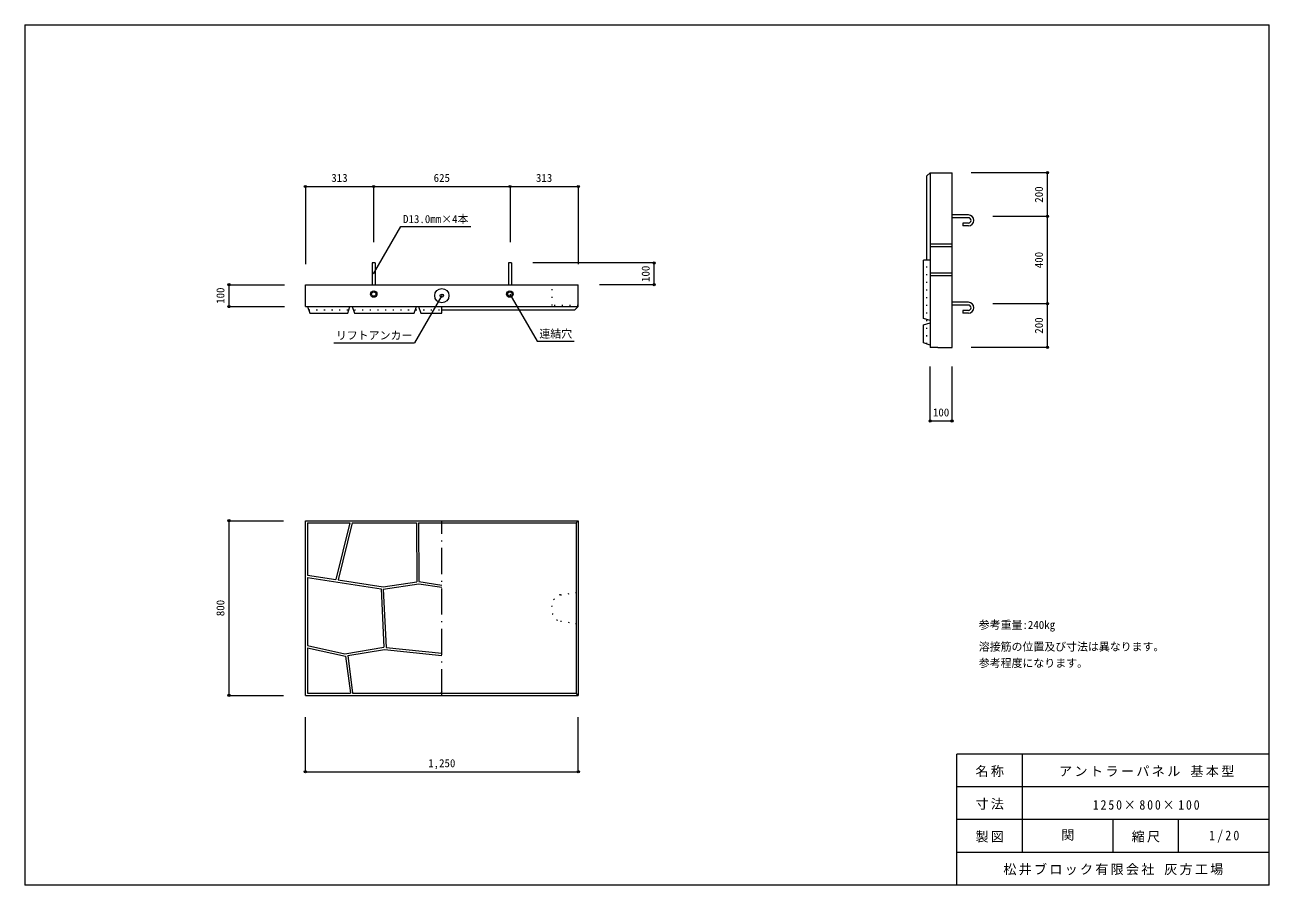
# Model space of a CAD drawing. Units: millimetres, scale not verified, with parts at other scales. Extents: x 120 to 5820, y 130 to 4070.
import ezdxf
from ezdxf.enums import TextEntityAlignment as Align

# ---------------------------------------------------------------- set-up
doc = ezdxf.new("R2010")
doc.units = ezdxf.units.MM
doc.header["$LTSCALE"] = 20
doc.header["$PDMODE"] = 32
doc.header["$PDSIZE"] = 10
doc.linetypes.add('DASHED_DOTTED', pattern=[9.25, 6, -1.5, 0.25, -1.5])
doc.linetypes.add('DOTTED', pattern=[1.75, 0.25, -1.5])
for name, color, linetype, lineweight in [('_0-0_', 7, 'Continuous', 18), ('_0-1_', 7, 'Continuous', 18), ('_0-2_', 4, 'Continuous', 9)]:
    doc.layers.add(name, color=color, linetype=linetype, lineweight=lineweight)
doc.styles.add('ＭＳ ゴシック', font='')
doc.styles.get('ＭＳ ゴシック').set_extended_font_data('MS Gothic')

msp = doc.modelspace()

# ---------------------------------------------------------------- linework, layer by layer
at = {"layer": '_0-0_'}
for p, q in [((120, 4070), (5820, 4070)), ((120, 4070), (120, 130)), ((5820, 130), (5820, 4070)), ((5820, 730), (4390, 730)), ((4390, 130), (4390, 730)), ((4690, 280), (4690, 730)), ((5820, 580), (4390, 580)), ((5820, 430), (4390, 430)), ((5105, 280), (5105, 430)), ((5405, 280), (5405, 430)), ((5820, 280), (4390, 280)), ((5820, 130), (120, 130))]:
    msp.add_line(p, q, dxfattribs=at)
at = {"layer": '_0-1_'}
for p, q in [((4252.31, 3378.1), (4267.31, 3393.1)), ((4252.31, 2993.1), (4252.31, 3378.1)), ((4267.31, 3393.1), (4267.31, 2593.1)), ((4267.31, 3393.1), (4367.31, 3393.1)), ((4367.31, 2593.1), (4367.31, 3393.1)), ((4442.31, 3199.6), (4367.31, 3199.6)), ((4442.31, 3186.6), (4367.31, 3186.6)), ((4442.31, 3162.6), (4417.31, 3162.6)), ((4417.31, 3162.6), (4417.31, 3149.6)), ((4442.31, 3149.6), (4417.31, 3149.6)), ((4367.31, 3065.6), (4267.31, 3065.6)), ((4367.31, 3053.1), (4267.31, 3053.1)), ((1724.01, 2979.82), (1711.01, 2979.82)), ((1711.01, 2979.82), (1711.01, 2879.82)), ((1724.01, 2979.82), (1724.01, 2879.82)), ((2349.01, 2979.82), (2336.01, 2979.82)), ((2336.01, 2979.82), (2336.01, 2879.82)), ((2349.01, 2979.82), (2349.01, 2879.82)), ((4237.31, 2725.58), (4237.31, 2993.1)), ((4267.31, 2993.1), (4237.31, 2993.1)), ((4367.31, 2933.1), (4267.31, 2933.1)), ((4367.31, 2920.6), (4267.31, 2920.6)), ((1405.01, 2779.82), (1405.01, 2879.82)), ((1405.01, 2879.82), (2655.01, 2879.82)), ((2655.01, 2779.82), (2655.01, 2879.82)), ((4442.31, 2799.6), (4367.31, 2799.6)), ((1405.01, 2779.82), (2655.01, 2779.82)), ((1415.01, 2779.82), (1425.01, 2749.82)), ((1425.01, 2749.82), (1599.21, 2749.82)), ((1599.21, 2749.82), (1609.21, 2779.82)), ((1619.51, 2779.82), (1629.51, 2749.82)), ((1629.51, 2749.82), (1903.31, 2749.82)), ((1903.31, 2749.82), (1913.31, 2779.82)), ((1923.31, 2779.82), (1933.31, 2749.82)), ((1933.31, 2749.82), (2030.01, 2749.82)), ((2030.01, 2749.82), (2030.01, 2779.82)), ((2030.01, 2764.82), (2640.01, 2764.82)), ((2640.01, 2764.82), (2655.01, 2779.82)), ((4442.31, 2786.6), (4367.31, 2786.6)), ((4442.31, 2762.6), (4417.31, 2762.6)), ((4417.31, 2762.6), (4417.31, 2749.6)), ((4442.31, 2749.6), (4417.31, 2749.6)), ((4267.31, 2715.58), (4237.31, 2725.58)), ((4237.31, 2695.5), (4267.31, 2705.5)), ((4237.31, 2613.1), (4237.31, 2695.5)), ((4267.31, 2603.1), (4237.31, 2613.1)), ((4302.31, 2593.1), (4267.31, 2593.1)), ((4302.31, 2593.1), (4367.31, 2593.1)), ((1405.01, 999.13), (1405.01, 1799.13)), ((1405.01, 1799.13), (2655.01, 1799.13)), ((1415.01, 1789.13), (1609.21, 1789.13)), ((1415.01, 1789.13), (1415.01, 1549.13)), ((1609.21, 1789.13), (1545.01, 1529.13)), ((1619.51, 1789.13), (1554.93, 1527.6)), ((1619.51, 1789.13), (1913.31, 1789.13)), ((1913.31, 1789.13), (1915.01, 1519.13)), ((1923.31, 1789.13), (1925, 1520.67)), ((1923.31, 1789.13), (2645.01, 1789.13)), ((2645.01, 1789.13), (2655.01, 1799.13)), ((2645.01, 1789.13), (2645.01, 1009.13)), ((2655.01, 1799.13), (2655.01, 999.13)), ((1415.01, 1549.13), (1545.01, 1529.13)), ((1415.01, 1539.01), (1751.7, 1487.21)), ((1415.01, 1539.01), (1415.01, 1227.3)), ((1554.93, 1527.6), (1761.28, 1495.86)), ((1751.7, 1487.21), (1765.01, 1219.13)), ((1761.28, 1495.86), (1915.01, 1519.13)), ((1761.78, 1485.82), (1925.06, 1510.54)), ((1761.78, 1485.82), (1775.03, 1218.84)), ((1925, 1520.67), (2030.01, 1504.17)), ((1925.06, 1510.54), (2030.01, 1494.05)), ((1415.01, 1227.3), (1585.01, 1189.13)), ((1415.01, 1217.06), (1589.07, 1177.97)), ((1415.01, 1217.06), (1415.01, 1009.13)), ((1585.01, 1189.13), (1765.01, 1219.13)), ((1598.72, 1181.28), (1768.14, 1209.51)), ((1768.14, 1209.51), (2030.01, 1181.78)), ((1775.03, 1218.84), (2030.01, 1191.83)), ((1589.07, 1177.97), (1611.52, 1009.13)), ((1598.72, 1181.28), (1621.61, 1009.13)), ((1405.01, 999.13), (2655.01, 999.13)), ((1415.01, 1009.13), (1611.52, 1009.13)), ((1621.61, 1009.13), (2025.01, 1009.13)), ((2030.01, 1016.9), (2025.01, 1009.13)), ((2030.01, 1009.13), (2645.01, 1009.13)), ((2332.01, 1009.13), (2645.01, 1009.13)), ((2655.01, 999.13), (2645.01, 1009.13))]:
    msp.add_line(p, q, dxfattribs=at)
at = {"layer": '_0-1_', "linetype": 'DOTTED'}
for p, q in [((4252.31, 2608.1), (4252.31, 2993.1)), ((2535.01, 2784.82), (2535.01, 2879.82)), ((1420.01, 2764.82), (2030.01, 2764.82)), ((2655.01, 2784.82), (2535.01, 2784.82)), ((2573.67, 1459.13), (2655.01, 1471.63)), ((2573.67, 1339.13), (2655.01, 1326.63))]:
    msp.add_line(p, q, dxfattribs=at)
at = {"layer": '_0-1_', "linetype": 'DASHED_DOTTED'}
msp.add_line((2030.01, 999.13), (2030.01, 1799.13), dxfattribs=at)
at = {"layer": '_0-1_'}
for centre, radius in [((1718.01, 2837.32), 15), ((2030.01, 2829.82), 32.5), ((2342.01, 2837.32), 15), ((1718.01, 2837.32), 10), ((2030.01, 2829.82), 7.5), ((2342.01, 2837.32), 10)]:
    msp.add_circle(centre, radius, dxfattribs=at)
for centre, radius in [((4442.31, 3174.6), 25), ((4442.31, 3174.6), 12), ((4442.31, 2774.6), 25), ((4442.31, 2774.6), 12)]:
    msp.add_arc(centre, radius, 270, 90, dxfattribs=at)
at = {"layer": '_0-1_', "linetype": 'DOTTED'}
msp.add_ellipse((2573.67, 1399.13), major_axis=(0, 60), ratio=0.677778, start_param=0, end_param=3.1415927, dxfattribs=at)
at = {"layer": '_0-2_'}
for p, q in [((4804.66, 3393.1), (4454.66, 3393.1)), ((4804.66, 2593.1), (4804.66, 3393.1)), ((1405.01, 3329.82), (2655.01, 3329.82)), ((1405.01, 3329.82), (1405.01, 2974.82)), ((1717.51, 3329.82), (1717.51, 3074.82)), ((2342.51, 3329.82), (2342.51, 3074.82)), ((2655.01, 3329.82), (2655.01, 2974.82)), ((4804.66, 3193.1), (4554.66, 3193.1)), ((3003.01, 2979.82), (2447.51, 2979.82)), ((3003.01, 2879.82), (3003.01, 2979.82)), ((1055.01, 2879.82), (1055.01, 2779.82)), ((1055.01, 2879.82), (1310.01, 2879.82)), ((3003.01, 2879.82), (2753.01, 2879.82)), ((4804.66, 2793.1), (4554.66, 2793.1)), ((1055.01, 2779.82), (1310.01, 2779.82)), ((4804.66, 2593.1), (4454.66, 2593.1)), ((4267.31, 2255.74), (4267.31, 2505.74)), ((4367.31, 2255.74), (4367.31, 2505.74)), ((4267.31, 2255.74), (4367.31, 2255.74)), ((1055.01, 1799.13), (1055.01, 999.13)), ((1055.01, 1799.13), (1305.01, 1799.13)), ((1055.01, 999.13), (1305.01, 999.13)), ((1405.01, 649.13), (1405.01, 899.13)), ((2655.01, 649.13), (2655.01, 899.13)), ((1405.01, 649.13), (2655.01, 649.13))]:
    msp.add_line(p, q, dxfattribs=at)
at = {"layer": '_0-2_', "color": 7, "lineweight": 18}
for p, q in [((1717.51, 2929.82), (1842.51, 3146.32)), ((1842.51, 3146.32), (2162.51, 3146.32)), ((2030.01, 2829.82), (1905.01, 2613.31)), ((2342.01, 2837.32), (2467.01, 2620.81)), ((1535.01, 2613.31), (1905.01, 2613.31)), ((2467.01, 2620.81), (2637.01, 2620.81))]:
    msp.add_line(p, q, dxfattribs=at)
at = {"layer": '_0-2_'}
for p in [(4804.66, 3393.1), (1405.01, 3329.82), (1717.51, 3329.82), (2342.51, 3329.82), (2655.01, 3329.82), (4804.66, 3193.1), (3003.01, 2979.82), (1055.01, 2879.82), (3003.01, 2879.82), (4804.66, 2793.1), (1055.01, 2779.82), (4804.66, 2593.1), (4267.31, 2255.74), (4367.31, 2255.74), (1055.01, 1799.13), (1055.01, 999.13), (1405.01, 649.13), (2655.01, 649.13)]:
    msp.add_point(p, dxfattribs=at)

# ---------------------------------------------------------------- texts
at = {"layer": '_0-0_', "color": 4, "style": 'ＭＳ ゴシック'}
for s, p in [('参考重量:240㎏', (4490, 1292.5)), ('溶接筋の位置及び寸法は異なります。', (4490, 1192.5)), ('参考程度になります。', (4490, 1117.5))]:
    msp.add_text(s, height=36.66, dxfattribs=at).set_placement(p, align=Align.BOTTOM_LEFT)
at = {"layer": '_0-0_', "style": 'ＭＳ ゴシック'}
msp.add_text('関', height=43.99, dxfattribs=at).set_placement((4867.5, 325), align=Align.BOTTOM_LEFT)
at = {"layer": '_0-0_', "char_height": 43.99, "attachment_point": 7, "style": 'ＭＳ ゴシック'}
for s, insert in [('\\T1.17;名称', (4475, 625)), ('\\T1.18;アントラーパネル\\~基本型', (4857.5, 625)), ('\\T1.17;寸法', (4475, 475)), ('\\T1.32;\\W0.9;1250×800×100', (5012.5, 475)), ('\\T1.17;製図', (4475, 325)), ('\\T1.17;縮尺', (5190, 325)), ('\\T1.38;\\W0.9;1/20', (5545, 325)), ('\\T1.17;松井ブロック有限会社\\~灰方工場', (4602.5, 175))]:
    msp.add_mtext(s, dxfattribs=dict(at, insert=insert))
at = {"layer": '_0-2_', "style": 'ＭＳ ゴシック'}
for s, p in [('313', (1523.76, 3339.82)), ('625', (1992.51, 3339.82)), ('313', (2461.26, 3339.82)), ('D13.0㎜×4本', (1852.51, 3151.32)), ('リフトアンカー', (1545.01, 2618.31)), ('連結穴', (2477.01, 2625.81)), ('100', (4279.81, 2265.74)), ('1,250', (1967.51, 659.13))]:
    msp.add_text(s, height=36.66, dxfattribs=at).set_placement(p, align=Align.BOTTOM_LEFT)
for s, p in [('200', (4794.66, 3255.6)), ('400', (4794.66, 2955.6)), ('100', (2993.01, 2892.32)), ('100', (1045.01, 2792.32)), ('200', (4794.66, 2655.6)), ('800', (1045.01, 1361.63))]:
    msp.add_text(s, height=36.66, rotation=90, dxfattribs=at).set_placement(p, align=Align.BOTTOM_LEFT)

doc.saveas('drawing.dxf')
